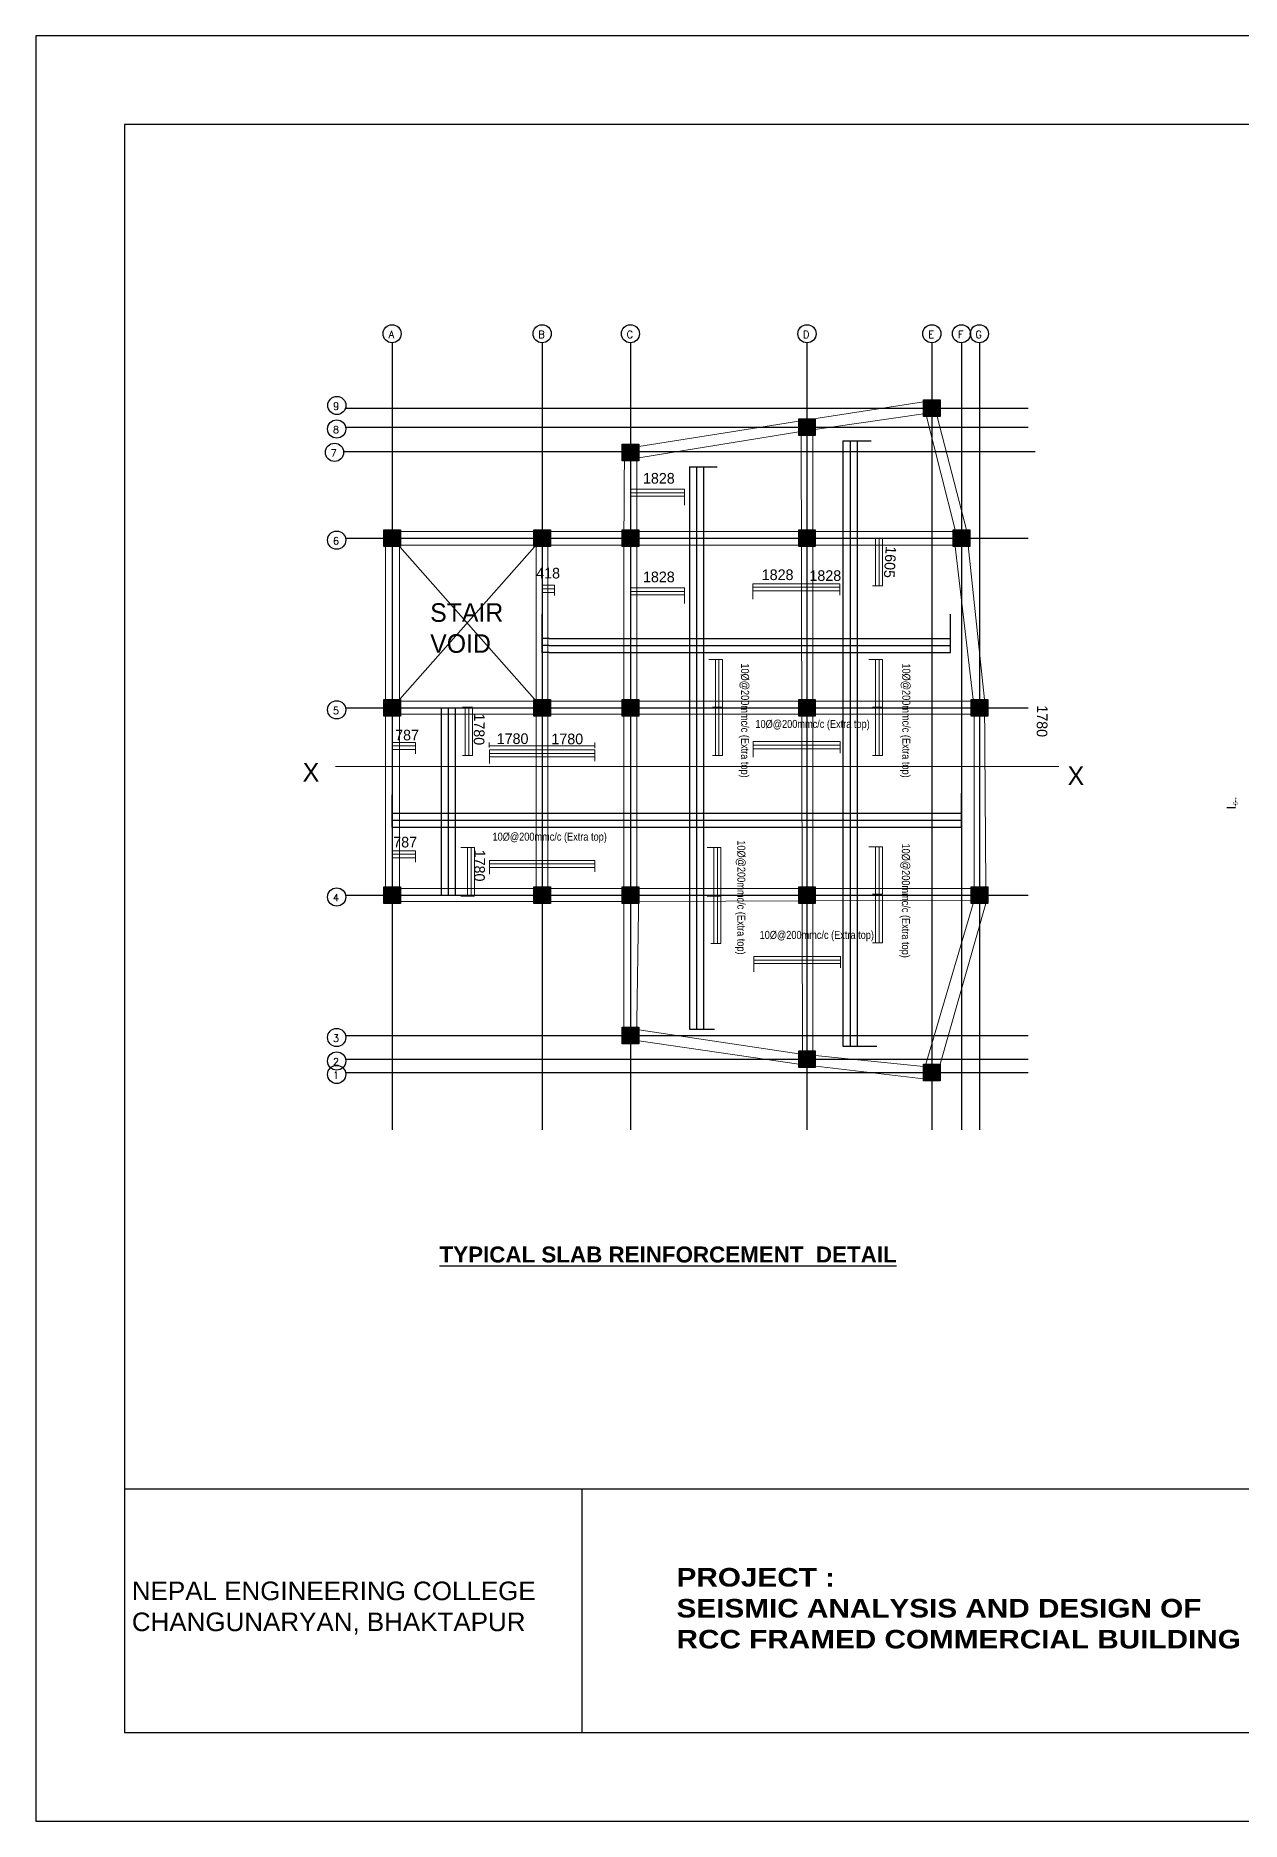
# Model space of a CAD drawing. Header units: inches. Extents: x -301229 to 1083107, y -854236 to 21026.
# Drawn here: x 937934 to 978594, y -215089 to -154857 of the extents above; entities that cross this region are included whole.
import ezdxf
from ezdxf.enums import TextEntityAlignment as Align

# ---------------------------------------------------------------- set-up
doc = ezdxf.new("R2010")
doc.units = ezdxf.units.IN
doc.header["$MEASUREMENT"] = 0
doc.layers.add('00_Text', color=30, linetype='Continuous')
for name, color, linetype, lineweight in [('0_Dimension', 72, 'Continuous', 9), ('0_Slab section', 21, 'Continuous', 15), ('beam', 210, 'Continuous', 15), ('wall', 10, 'Continuous', 30)]:
    doc.layers.add(name, color=color, linetype=linetype, lineweight=lineweight)
doc.styles.add('A3GEN 1--100 0.125', font='simplex.shx', dxfattribs={"height": 5})
doc.styles.add('PUMORI', font='ARIALN.TTF')
doc.dimstyles.new('60 scale', dxfattribs={"dimtxt": 80, "dimasz": 100, "dimexe": 0.18, "dimexo": 0.0625, "dimgap": 0.09, "dimtad": 0, "dimtih": 1, "dimtoh": 1, "dimdec": 0, "dimlfac": 0.01667, "dimzin": 0, "dimdsep": 46, "dimlunit": 3, "dimtxsty": 'Standard', "dimcen": 0.09, "dimclrd": 1, "dimadec": 0, "dimazin": 0, "dimtfac": 1, "dimtdec": 0, "dimtofl": 0, "dimtmove": 0, "dimatfit": 3, "dimfxl": 1, "dimtolj": 1, "dimtzin": 0, "dimarcsym": 0})

# ---------------------------------------------------------------- blocks, each defined once
blk = doc.blocks.new('*D157')
at = {"layer": '0_Dimension', "color": 0, "lineweight": -2, "ltscale": 0.25, "transparency": 16777216}
for p, q in [((978419, -180592), (978398, -180592)), ((978112, -180892), (978398, -180892))]:
    blk.add_line(p, q, dxfattribs=at)
at = {"layer": '0_Dimension', "color": 1, "lineweight": -2, "ltscale": 0.25, "transparency": 16777216}
for p, q in [((978398, -180692), (978398, -180702)), ((978398, -180792), (978398, -180783))]:
    blk.add_line(p, q, dxfattribs=at)
at = {"layer": '0_Dimension', "color": 1, "ltscale": 0.25, "transparency": 16777216}
for points in [[(978381, -180692), (978415, -180692), (978398, -180592)], [(978381, -180792), (978415, -180792), (978398, -180892)]]:
    blk.add_solid(points, dxfattribs=at)
at = {"layer": 'Defpoints', "color": 0, "ltscale": 0.25, "transparency": 16777216}
for p in [(978419, -180592), (978112, -180892), (978398, -180892)]:
    blk.add_point(p, dxfattribs=at)
at = {"layer": '0_Dimension', "color": 0, "ltscale": 0.25, "transparency": 16777216, "insert": (978398, -180742), "char_height": 80, "attachment_point": 5}
blk.add_mtext('\\A1;125', dxfattribs=at)
blk = doc.blocks.new('col 14x14')
at = {"linetype": 'Continuous'}
h = blk.add_hatch(color=253, dxfattribs=at)
h.dxf.hatch_style = 1
h.paths.add_polyline_path([(-7, 7), (7, 7), (7, -7), (-7, -7)])
at = {"color": 3, "linetype": 'Continuous'}
blk.add_lwpolyline([(-7, 7), (7, 7), (7, -7), (-7, -7)], close=True, dxfattribs=at)
blk = doc.blocks.new('grid')
at = {"layer": 'wall', "color": 3}
blk.add_circle((0, 7.7), 7.66, dxfattribs=at)
at = {"color": 2, "linetype": 'Continuous', "style": 'A3GEN 1--100 0.125'}
blk.add_attdef('1', text='', height=6, dxfattribs=at).set_placement((-0.6, 7.1), align=Align.MIDDLE_CENTER)

msp = doc.modelspace()

# ---------------------------------------------------------------- linework, layer by layer
for p, q in [((949953.91, -165218.82), (949953.91, -191759.35)), ((955014.91, -165218.82), (955014.91, -191759.35)), ((957992.22, -165218.82), (957992.22, -191759.35)), ((963946.84, -165218.82), (963946.84, -191759.35)), ((968158.64, -165218.82), (968158.64, -191759.35)), ((969156.18, -165218.82), (969156.18, -191759.35)), ((969761.5, -165218.82), (969761.5, -191759.35)), ((948383.72, -167422.09), (971409.37, -167422.09)), ((948383.72, -168060.15), (971409.37, -168060.15)), ((948315.83, -168877.62), (971647.96, -168877.62)), ((948383.72, -171809.43), (971409.37, -171809.43)), ((948383.72, -177533.31), (971409.37, -177533.31)), ((948383.72, -183847.83), (971409.37, -183847.83)), ((948383.72, -188586.34), (971409.37, -188586.34)), ((948383.72, -189379.46), (971409.37, -189379.46)), ((948383.72, -189833.38), (971409.37, -189833.38)), ((940934.15, -203870.16), (1020110.15, -203870.16)), ((956360.15, -212089.16), (956360.15, -203870.16))]:
    msp.add_line(p, q)
at = {"color": 2, "linetype": 'Continuous'}
for p, q in [((965160.68, -168528.46), (965160.68, -188942.94)), ((965160.68, -168528.46), (966111.03, -168528.46)), ((965400.68, -168528.46), (965400.68, -188942.94)), ((965640.68, -168528.46), (965640.68, -188942.94)), ((959981.9, -169398.22), (959981.9, -188365.45)), ((959981.9, -169398.22), (960918.12, -169398.22)), ((960221.9, -169398.22), (960221.9, -188365.45)), ((960461.9, -169398.22), (960461.9, -188365.45)), ((955014.91, -175666.09), (955014.91, -174368.42)), ((968792.76, -175666.09), (968792.76, -174365.88)), ((955247.73, -175186.09), (955014.91, -175186.09)), ((955247.73, -175186.09), (968792.76, -175186.09)), ((955247.73, -175426.09), (955014.91, -175426.09)), ((955247.73, -175666.09), (955014.91, -175666.09)), ((955247.73, -175426.09), (968792.76, -175426.09)), ((955247.73, -175666.09), (968792.76, -175666.09)), ((951605.64, -177533.31), (951605.64, -183847.83)), ((951605.64, -177533.31), (952728.64, -177533.31)), ((951845.64, -177533.31), (951845.64, -183847.83)), ((952085.64, -177533.31), (952085.64, -183847.83)), ((949953.91, -181560.26), (949953.91, -180468.46)), ((969156.18, -181560.26), (969156.18, -180407.11)), ((949953.91, -181080.26), (968562.09, -181080.26)), ((968562.09, -181080.26), (969156.18, -181080.26)), ((949953.91, -181320.26), (968562.09, -181320.26)), ((949953.91, -181560.26), (968562.09, -181560.26)), ((968562.09, -181320.26), (969156.18, -181320.26)), ((968562.09, -181560.26), (969156.18, -181560.26)), ((951605.64, -183847.83), (952629.03, -183847.83)), ((951605.64, -183847.83), (952355.53, -183847.83)), ((951605.64, -183847.83), (952179.64, -183847.83)), ((959981.9, -188365.45), (960831.58, -188365.45)), ((965160.68, -188942.94), (966302.64, -188942.94))]:
    msp.add_line(p, q, dxfattribs=at)
for points in [[(937934.15, -215089.16), (1023110.15, -215089.16), (1023110.15, -154857.16), (937934.15, -154857.16)], [(940934.15, -212089.16), (1020110.15, -212089.16), (1020110.15, -157857.16), (940934.15, -157857.16)]]:
    msp.add_lwpolyline(points, close=True)
at = {"layer": '0_Slab section'}
for p, q in [((963666.84, -167862.55), (967878.64, -167201.8)), ((967878.64, -167142.09), (968438.64, -167142.09)), ((958272.22, -168708.85), (963666.84, -167862.55)), ((963666.84, -168217.45), (967878.64, -167610.02)), ((963666.84, -167780.15), (964226.84, -167780.15)), ((963748.27, -167780.15), (963799.94, -189560.96)), ((964140.11, -167780.15), (964140.11, -189659.46)), ((967975.52, -167702.09), (968944.95, -171529.43)), ((968342.6, -167702.09), (969322.78, -171529.43)), ((957792.75, -168633.36), (957765.86, -172089.43)), ((958208.97, -172089.43), (958208.97, -168633.36)), ((958272.22, -169091.05), (963666.84, -168217.45)), ((955294.91, -171576.9), (949673.91, -171576.9)), ((949726.25, -171529.43), (949726.25, -184127.83)), ((950201.49, -177253.31), (950201.49, -171576.9)), ((955294.91, -171576.9), (958272.22, -171576.9)), ((958208.97, -171576.9), (969436.18, -171576.9)), ((969938, -177253.31), (969322.78, -171529.43)), ((969436.18, -171529.43), (969436.18, -172089.43)), ((958272.22, -172039.99), (949673.91, -172039.99)), ((949953.91, -171809.43), (955014.91, -177533.31)), ((955014.91, -171809.43), (949953.91, -177533.31)), ((954811.05, -172039.99), (954811.05, -183567.83)), ((955204.61, -172039.99), (955204.61, -183567.83)), ((955294.91, -172039.99), (958272.22, -172039.99)), ((957766.25, -172089.43), (957774.59, -183567.83)), ((958208.97, -172039.99), (969436.18, -172039.99)), ((958208.97, -172089.43), (958208.97, -183619.52)), ((966497.92, -171809.43), (966037.14, -171809.43)), ((968940.24, -172089.43), (969554.42, -177253.31)), ((955014.91, -173634.33), (955432.91, -173634.33)), ((961097.52, -175899.14), (960636.75, -175899.14)), ((966497.92, -175899.14), (966037.14, -175899.14)), ((950201.49, -177253.31), (950201.49, -184127.83)), ((950201.49, -177305.27), (970041.5, -177305.27)), ((961097.52, -177533.31), (960636.75, -177533.31)), ((966497.92, -177533.31), (966037.14, -177533.31)), ((969976.43, -183567.83), (969938, -177253.31)), ((970041.5, -177253.31), (970041.5, -177813.31)), ((950201.49, -177745.72), (970041.5, -177745.72)), ((969588.13, -177813.31), (969588.13, -183567.83)), ((949953.91, -178933.3), (949953.91, -178542.99)), ((953228.98, -178815.93), (953228.98, -178697.63)), ((953228.98, -178697.63), (953228.98, -178815.93)), ((953228.98, -178815.93), (955014.91, -178815.93)), ((953228.98, -178815.93), (953228.98, -178862.68)), ((955014.91, -179187.41), (955014.91, -178629.6)), ((955014.91, -178815.93), (956786.09, -178815.93)), ((956786.09, -178815.93), (956786.09, -178703.01)), ((956786.09, -178703.01), (956786.09, -178815.93)), ((956786.09, -178815.93), (956786.09, -178886.1)), ((948048.96, -179514.03), (972444.57, -179514.03)), ((949953.91, -182588.63), (949953.91, -182198.31)), ((952738, -182242.83), (952277.22, -182242.83)), ((955014.91, -182916.27), (955014.91, -182358.46)), ((961045.89, -182242.83), (960585.12, -182242.83)), ((966497.92, -182213.66), (966037.14, -182213.66)), ((949673.91, -183619.52), (955294.91, -183619.52)), ((955294.91, -183619.52), (958272.22, -183619.52)), ((957774.59, -183567.83), (957774.59, -188866.34)), ((958272.22, -183619.52), (958199.01, -188866.34)), ((958272.22, -183619.52), (970041.5, -183619.52)), ((969976.43, -184127.83), (969976.43, -183567.83)), ((970041.5, -183567.83), (970041.5, -184127.83)), ((950233.91, -184127.83), (949673.91, -184127.83)), ((950233.91, -184063.64), (954734.91, -184063.64)), ((951605.64, -183847.83), (952498, -183847.83)), ((951605.64, -183847.83), (952456.11, -183847.83)), ((952738, -183877), (952277.22, -183877)), ((954734.91, -184063.64), (955294.91, -184063.64)), ((955294.91, -184063.64), (957712.22, -184063.64)), ((957712.22, -184063.64), (958272.22, -184063.64)), ((958266.02, -184063.64), (970041.5, -184017.8)), ((961045.89, -183877), (960585.12, -183877)), ((966497.92, -183847.83), (966037.14, -183847.83)), ((969548.31, -184127.83), (967956.5, -189553.38)), ((969976.43, -184127.83), (968438.64, -189553.38)), ((958272.22, -188396.58), (963666.84, -189199.25)), ((958272.22, -188764.78), (963666.84, -189545.35)), ((963666.84, -189199.25), (967878.64, -189631.06)), ((963666.84, -189545.35), (967878.64, -190039.38)), ((968438.64, -189553.38), (968438.64, -189553.38)), ((967878.64, -190039.38), (968438.64, -190039.38))]:
    msp.add_line(p, q, dxfattribs=at)
at = {"layer": 'beam', "color": 1, "linetype": 'Continuous'}
for p, q in [((957992.22, -170154.51), (959820.22, -170154.51)), ((957992.22, -170154.51), (957992.22, -170723.5)), ((957992.22, -170274.51), (959820.22, -170274.51)), ((957992.22, -170394.51), (959820.22, -170394.51)), ((959820.22, -170154.51), (959820.22, -170687.98)), ((966257.92, -171809.43), (966257.92, -173414.43)), ((966377.92, -171809.43), (966377.92, -173414.43)), ((966497.92, -171809.43), (966497.92, -173414.43)), ((955014.91, -173394.33), (955432.91, -173394.33)), ((955014.91, -173394.33), (955014.91, -173778.74)), ((955432.91, -173394.33), (955432.91, -173735.81)), ((963946.84, -173342.78), (962118.84, -173342.78)), ((962118.84, -173342.78), (962118.84, -173863.96)), ((963946.84, -173462.78), (962118.84, -173462.78)), ((963946.84, -173342.78), (965050.84, -173342.78)), ((963946.84, -173462.78), (965050.84, -173462.78)), ((965050.84, -173342.78), (965050.84, -173726.49)), ((966497.92, -173414.43), (966159.47, -173414.43)), ((955014.91, -173514.33), (955432.91, -173514.33)), ((957992.22, -173481.14), (959820.22, -173481.14)), ((957992.22, -173481.14), (957992.22, -174050.12)), ((957992.22, -173601.14), (959820.22, -173601.14)), ((957992.22, -173721.14), (959820.22, -173721.14)), ((959820.22, -173481.14), (959820.22, -174014.6)), ((963946.84, -173582.78), (962118.84, -173582.78)), ((963946.84, -173582.78), (965050.84, -173582.78)), ((960857.52, -175899.14), (960857.52, -177504.14)), ((960977.52, -175899.14), (960977.52, -177504.14)), ((961097.52, -175899.14), (961097.52, -177504.14)), ((966257.92, -175899.14), (966257.92, -177504.14)), ((966377.92, -175899.14), (966377.92, -177504.14)), ((966497.92, -175899.14), (966497.92, -177504.14)), ((952662.59, -177504.14), (952324.14, -177504.14)), ((952422.59, -177533.31), (952422.59, -179138.31)), ((952542.59, -177533.31), (952542.59, -179138.31)), ((952662.59, -177533.31), (952662.59, -179138.31)), ((961097.52, -177504.14), (960759.08, -177504.14)), ((960857.52, -177533.31), (960857.52, -179138.31)), ((960977.52, -177533.31), (960977.52, -179138.31)), ((961097.52, -177533.31), (961097.52, -179138.31)), ((966497.92, -177504.14), (966159.47, -177504.14)), ((966257.92, -177533.31), (966257.92, -179138.31)), ((966377.92, -177533.31), (966377.92, -179138.31)), ((966497.92, -177533.31), (966497.92, -179138.31)), ((949953.91, -178693.3), (950740.91, -178693.3)), ((949953.91, -178693.3), (949953.91, -179092.48)), ((949953.91, -178813.3), (950740.91, -178813.3)), ((950740.91, -178693.3), (950740.91, -179076.76)), ((963959.48, -178670.56), (962131.48, -178670.56)), ((962131.48, -178670.56), (962131.48, -179191.74)), ((963959.48, -178790.56), (962131.48, -178790.56)), ((963959.48, -178670.56), (965063.48, -178670.56)), ((963959.48, -178790.56), (965063.48, -178790.56)), ((965063.48, -178670.56), (965063.48, -179054.27)), ((949953.91, -178933.3), (950740.91, -178933.3)), ((952662.59, -179138.31), (952324.14, -179138.31)), ((955014.91, -178947.41), (953234.91, -178947.41)), ((953234.91, -178947.41), (953234.91, -179411.91)), ((955014.91, -179067.41), (953234.91, -179067.41)), ((955014.91, -179187.41), (953234.91, -179187.41)), ((955014.91, -178947.41), (956794.91, -178947.41)), ((955014.91, -179067.41), (956794.91, -179067.41)), ((955014.91, -179187.41), (956794.91, -179187.41)), ((956794.91, -178947.41), (956794.91, -179332.05)), ((961097.52, -179138.31), (960759.08, -179138.31)), ((963959.48, -178910.56), (962131.48, -178910.56)), ((963959.48, -178910.56), (965063.48, -178910.56)), ((966497.92, -179138.31), (966159.47, -179138.31)), ((949953.91, -182348.63), (950740.91, -182348.63)), ((949953.91, -182348.63), (949953.91, -182747.81)), ((949953.91, -182468.63), (950740.91, -182468.63)), ((950740.91, -182348.63), (950740.91, -182732.08)), ((952498, -182242.83), (952498, -183847.83)), ((952618, -182242.83), (952618, -183847.83)), ((952738, -182242.83), (952738, -183847.83)), ((960805.89, -182242.83), (960805.89, -183847.83)), ((960925.89, -182242.83), (960925.89, -183847.83)), ((961045.89, -182242.83), (961045.89, -183847.83)), ((966257.92, -182213.66), (966257.92, -183818.66)), ((966377.92, -182213.66), (966377.92, -183818.66)), ((966497.92, -182213.66), (966497.92, -183818.66)), ((949953.91, -182588.63), (950740.91, -182588.63)), ((955014.91, -182676.27), (953234.91, -182676.27)), ((953234.91, -182676.27), (953234.91, -183140.76)), ((955014.91, -182796.27), (953234.91, -182796.27)), ((955014.91, -182916.27), (953234.91, -182916.27)), ((955014.91, -182676.27), (956794.91, -182676.27)), ((955014.91, -182796.27), (956794.91, -182796.27)), ((955014.91, -182916.27), (956794.91, -182916.27)), ((956794.91, -182676.27), (956794.91, -183060.9)), ((952738, -183847.83), (952399.55, -183847.83)), ((961045.89, -183847.83), (960707.45, -183847.83)), ((960805.89, -183877), (960805.89, -185482)), ((960925.89, -183877), (960925.89, -185482)), ((961045.89, -183877), (961045.89, -185482)), ((966497.92, -183818.66), (966159.47, -183818.66)), ((966257.92, -183847.83), (966257.92, -185452.83)), ((966377.92, -183847.83), (966377.92, -185452.83)), ((966497.92, -183847.83), (966497.92, -185452.83)), ((961045.89, -185482), (960707.45, -185482)), ((966497.92, -185452.83), (966159.47, -185452.83)), ((963976.67, -185918.28), (962148.67, -185918.28)), ((962148.67, -185918.28), (962148.67, -186439.46)), ((963976.67, -186038.28), (962148.67, -186038.28)), ((963976.67, -185918.28), (965080.67, -185918.28)), ((963976.67, -186038.28), (965080.67, -186038.28)), ((965080.67, -185918.28), (965080.67, -186302)), ((963976.67, -186158.28), (962148.67, -186158.28)), ((963976.67, -186158.28), (965080.67, -186158.28))]:
    msp.add_line(p, q, dxfattribs=at)

# ---------------------------------------------------------------- block references
at = {"color": 2, "linetype": 'Continuous', "xscale": 40, "yscale": 40, "zscale": 40}
for p, values in [((949953.91, -165218.82), {'1': 'A'}), ((955014.91, -165218.82), {'1': 'B'}), ((957992.22, -165218.82), {'1': 'C'}), ((963946.84, -165218.82), {'1': 'D'}), ((968158.64, -165218.82), {'1': 'E'}), ((969156.18, -165218.82), {'1': 'F'}), ((969761.5, -165218.82), {'1': 'G'}), ((948091.14, -167637.31), {'1': '9'}), ((948084.21, -168431.64), {'1': '8'}), ((948011.35, -169219.04), {'1': '7'}), ((948084.21, -172180.92), {'1': '6'}), ((948084.21, -177904.81), {'1': '5'}), ((948084.21, -184219.32), {'1': '4'}), ((948084.21, -188957.84), {'1': '3'}), ((948084.21, -189750.95), {'1': '2'}), ((948084.21, -190204.87), {'1': '1'})]:
    msp.add_blockref('grid', p, dxfattribs=at).add_auto_attribs(values)
for p in [(968158.64, -167422.09), (963946.84, -168060.15), (957992.22, -168913.36), (949953.91, -171809.43), (955014.91, -171809.43), (957992.22, -171809.43), (963946.84, -171809.43), (969156.18, -171809.43), (949953.91, -177533.31), (955014.91, -177533.31), (957992.22, -177533.31), (963946.84, -177533.31), (969761.5, -177533.31), (949953.91, -183847.83), (955014.91, -183847.83), (957992.22, -183847.83), (963946.84, -183847.83), (969761.5, -183847.83), (957992.22, -188586.34), (963946.84, -189379.46), (968158.64, -189833.38)]:
    msp.add_blockref('col 14x14', p, dxfattribs=at)

# ---------------------------------------------------------------- texts
at = {"char_height": 626.5465, "attachment_point": 1}
for s, width, insert in [('{\\fArial Black|b0|i0|c0|p34;       \\P       PROJECT : \\P       SEISMIC ANALYSIS AND DESIGN OF\\P       RCC FRAMED COMMERCIAL BUILDING    }', 25198.9764, (957599.89, -205499.84)), ('\\P\\P\\P{\\fArial|b0|i0|c0|p34; NEPAL ENGINEERING COLLEGE\\P CHANGUNARYAN, BHAKTAPUR}', 15426, (940934.15, -203870.16))]:
    msp.add_mtext_dynamic_manual_height_columns(s, width=width, gutter_width=3132.73, heights=[0], dxfattribs=dict(at, insert=insert))
at = {"layer": '00_Text', "color": 1, "char_height": 1080, "attachment_point": 5, "style": 'PUMORI'}
for s, insert in [('{\\fCentury Gothic|b0|i0|c0|p34;\\H0.99938x;\\L\\P\\pxi-0.14667;\\H0.3335x;\\l1828}', (959030.15, -168889.09)), ('{\\fCentury Gothic|b0|i0|c0|p34;\\H0.99938x;\\L\\P\\pxi-0.14667;\\H0.3335x;\\l418}', (955294.91, -172089.43)), ('{\\fCentury Gothic|b0|i0|c0|p34;\\H0.99938x;\\L\\P\\pxi-0.14667;\\H0.3335x;\\l1828}', (963035.52, -172143.17)), ('{\\fCentury Gothic|b0|i0|c0|p34;\\H0.99938x;\\L\\P\\pxi-0.14667;\\H0.3335x;\\l1828}', (959030.15, -172215.72)), ('{\\fCentury Gothic|b0|i0|c0|p34;\\H0.99938x;\\L\\P\\pxi-0.14667;\\H0.3335x;\\l1828}', (964644.35, -172172.51)), ('{\\fCentury Gothic|b0|i0|c0|p34;\\H0.99938x;\\L\\P\\pxi-0.14667;\\H0.3335x;\\l787}', (950538.36, -177551.24)), ('{\\fCentury Gothic|b0|i0|c0|p34;\\H0.99938x;\\L\\P\\pxi-0.14667;\\H0.3335x;\\l1780}', (954096.42, -177673.87)), ('{\\fCentury Gothic|b0|i0|c0|p34;\\H0.99938x;\\L\\P\\pxi-0.14667;\\H0.3335x;\\l1780}', (955941.6, -177681.37)), ('{\\fCentury Gothic|b0|i0|c0|p34;\\H0.99938x;\\L\\P\\pxi-0.14667;\\H0.3335x;\\l787}', (950473.83, -181162.13))]:
    msp.add_mtext(s, dxfattribs=dict(at, insert=insert))
for s, insert, rotation in [('{\\fCentury Gothic|b0|i0|c0|p34;\\H0.99938x;\\L\\P\\pxi-0.14667;\\H0.3335x;\\l1605}', (967640.79, -172749.84), 266.4208391), ('{\\fCentury Gothic|b0|i0|c0|p34;\\H0.99938x;\\L\\P\\pxi-0.14667;\\H0.3335x;\\l1780}', (972775.23, -178074.13), 269.0753489), ('{\\fCentury Gothic|b0|i0|c0|p34;\\H0.99938x;\\L\\P\\pxi-0.14667;\\H0.3335x;\\l1780}', (953788.27, -178347.36), 269.0753489), ('{\\fCentury Gothic|b0|i0|c0|p34;\\H0.99938x;\\L\\P\\pxi-0.14667;\\H0.3335x;\\l1780}', (953802.46, -182944.38), 269.0753489)]:
    msp.add_mtext(s, dxfattribs=dict(at, insert=insert, rotation=rotation))
at = {"layer": '00_Text', "color": 1, "insert": (959342.11, -195973.33), "char_height": 405, "width": 17785.8443, "attachment_point": 5, "style": 'PUMORI'}
msp.add_mtext('\\pxi-0.39111;{\\fArial|b1|i0|c0|p34;\\H1.333x;\\LTYPICAL SLAB REINFORCEMENT  DETAIL}', dxfattribs=at)
at = {"layer": '0_Dimension', "color": 6, "char_height": 270, "width": 3655.6619, "attachment_point": 1, "rotation": 270, "style": 'PUMORI'}
for insert in [(961993.52, -176030.79), (967431.05, -176030.79), (961867.5, -181998.66), (967417.57, -182107.3)]:
    msp.add_mtext('10%%C@200mmc/c (Extra top)', dxfattribs=dict(at, insert=insert))
at = {"layer": '0_Dimension', "color": 6, "char_height": 270, "width": 3655.6619, "attachment_point": 1, "style": 'PUMORI'}
for insert in [(962207.62, -177938.17), (953340.91, -181740.31), (962349.43, -185054.58)]:
    msp.add_mtext('10%%C@200mmc/c (Extra top)', dxfattribs=dict(at, insert=insert))
at = {"layer": '0_Slab section', "attachment_point": 1}
for s, width, insert, char_height in [('STAIR VOID', 2397.1809, (951238.04, -174001.77), 626.546), ('X', 1050.2129, (946937.23, -179388.58), 626.55), ('X', 1279.1272, (972736.42, -179507.21), 626.55)]:
    msp.add_mtext_dynamic_manual_height_columns(s, width=width, gutter_width=3132.73, heights=[0], dxfattribs=dict(at, insert=insert, char_height=char_height))

# ---------------------------------------------------------------- dimensions: what is measured, and where the dimension line sits
at = {"layer": '0_Dimension', "ltscale": 0.25}
dim = msp.add_linear_dim(base=(978397.88, -180892.42), p1=(978419.05, -180592.42), p2=(978111.96, -180892.42), angle=90, text='125', dimstyle='60 scale', dxfattribs=at)
dim.commit()
dim.dimension.update_dxf_attribs({"geometry": '*D157', "text_midpoint": (978397.88, -180742.42)})

doc.saveas('drawing.dxf')
